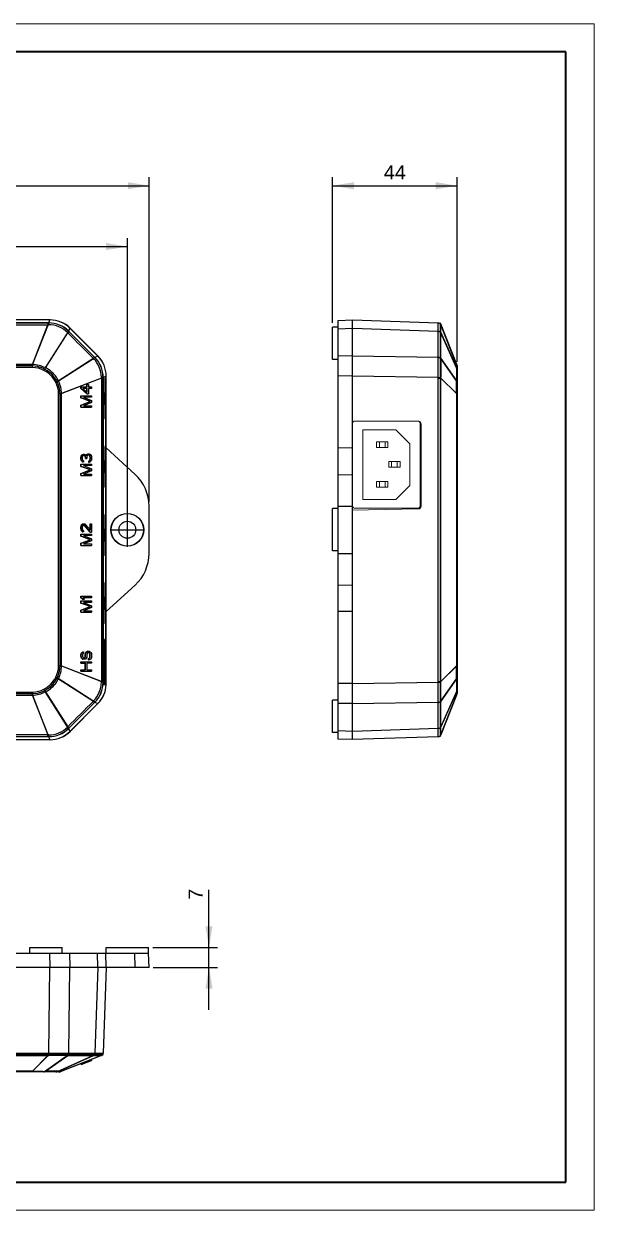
# Model space of a CAD drawing. Header units: millimetres. Extents: x -297 to 297, y -210 to 210.
# Drawn here: x 95.1 to 297, y -210 to 210 of the extents above; entities that cross this region are included whole.
import ezdxf

# ---------------------------------------------------------------- set-up
doc = ezdxf.new("R2010")
doc.units = ezdxf.units.MM
doc.layers.get('0').update_dxf_attribs({"lineweight": 20})
doc.layers.add('粗实线层', color=7, linetype='Continuous', lineweight=35)
doc.layers.add('细实线层', color=7, linetype='Continuous', lineweight=18)
doc.styles.add('标准', font='')
doc.styles.get('标准').set_extended_font_data('arial')
doc.dimstyles.new('标准', dxfattribs={"dimscale": 1.5, "dimtxt": 3.333333, "dimasz": 5, "dimexe": 2, "dimexo": 1, "dimgap": 1.5, "dimtad": 1, "dimdec": 1, "dimdsep": 46, "dimtxsty": '标准', "dimcen": 2.5, "dimdle": 10, "dimclrd": 256, "dimclre": 256, "dimclrt": 7, "dimadec": 0, "dimazin": 0, "dimtfac": 0.714286, "dimtdec": 1, "dimtmove": 0, "dimatfit": 3, "dimfxl": 0, "dimtolj": 1, "dimarcsym": 0})

# ---------------------------------------------------------------- blocks, each defined once
blk = doc.blocks.new('*X4')
at = {"lineweight": 25}
for points in [[(-135.78, 131.13), (-128.28, 132.38), (-128.28, 129.88)], [(131.8, 131.13), (124.3, 132.38), (124.3, 129.88)]]:
    blk.add_hatch(color=256, dxfattribs=at).paths.add_polyline_path(points, flags=0)
at = {"linetype": 'Continuous', "lineweight": 25}
for p, q in [((-135.78, 32.37), (-135.78, 134.13)), ((131.8, 32.37), (131.8, 134.13))]:
    blk.add_line(p, q, dxfattribs=at)
at = {"lineweight": 25}
blk.add_line((-135.78, 131.13), (131.8, 131.13), dxfattribs=at)
at = {"color": 7, "lineweight": 25, "insert": (-1.99, 135.93), "char_height": 5, "width": 33.9863, "attachment_point": 5, "style": '标准'}
blk.add_mtext('267.5', dxfattribs=at)
blk = doc.blocks.new('*X5')
at = {"lineweight": 25}
for points in [[(-143.45, 152.66), (-135.95, 153.91), (-135.95, 151.41)], [(139.48, 152.66), (131.98, 153.91), (131.98, 151.41)]]:
    blk.add_hatch(color=256, dxfattribs=at).paths.add_polyline_path(points, flags=0)
at = {"linetype": 'Continuous', "lineweight": 25}
for p, q in [((-143.45, 40.77), (-143.45, 155.66)), ((139.48, 40.77), (139.48, 155.66))]:
    blk.add_line(p, q, dxfattribs=at)
at = {"lineweight": 25}
blk.add_line((-143.45, 152.66), (139.48, 152.66), dxfattribs=at)
at = {"color": 7, "lineweight": 25, "insert": (-1.99, 157.46), "char_height": 5, "width": 22.2637, "attachment_point": 5, "style": '标准'}
blk.add_mtext('283', dxfattribs=at)
blk = doc.blocks.new('*X7')
at = {"lineweight": 25}
for points in [[(160.68, -117.02), (159.43, -109.52), (161.93, -109.52)], [(160.68, -124.02), (159.43, -131.52), (161.93, -131.52)]]:
    blk.add_hatch(color=256, dxfattribs=at).paths.add_polyline_path(points, flags=0)
blk.add_line((160.68, -139.02), (160.68, -96.53), dxfattribs=at)
at = {"linetype": 'Continuous', "lineweight": 25}
for p, q in [((140.8, -117.02), (163.68, -117.02)), ((140.98, -124.02), (163.68, -124.02))]:
    blk.add_line(p, q, dxfattribs=at)
at = {"color": 7, "lineweight": 25, "insert": (155.97, -98.15), "char_height": 5, "width": 10, "attachment_point": 5, "rotation": 90, "style": '标准'}
blk.add_mtext('7', dxfattribs=at)
blk = doc.blocks.new('*X9')
at = {"lineweight": 25}
for points in [[(204.44, 152.66), (211.94, 153.91), (211.94, 151.41)], [(248.44, 152.66), (240.94, 153.91), (240.94, 151.41)]]:
    blk.add_hatch(color=256, dxfattribs=at).paths.add_polyline_path(points, flags=0)
at = {"linetype": 'Continuous', "lineweight": 25}
for p, q in [((204.44, 104.12), (204.44, 155.66)), ((248.44, 90.37), (248.44, 155.66))]:
    blk.add_line(p, q, dxfattribs=at)
at = {"lineweight": 25}
blk.add_line((204.44, 152.66), (248.44, 152.66), dxfattribs=at)
at = {"color": 7, "lineweight": 25, "insert": (226.44, 157.41), "char_height": 5, "width": 14.6799, "attachment_point": 5, "style": '标准'}
blk.add_mtext('44', dxfattribs=at)
blk = doc.blocks.new('$CAXA_FRAME_13B17AC1$')
at = {"layer": '粗实线层'}
for p, q in [((287, 200), (-287, 200)), ((287, -200), (287, 200)), ((-287, -200), (287, -200))]:
    blk.add_line(p, q, dxfattribs=at)
at = {"layer": '细实线层'}
for p, q in [((297, 210), (-297, 210)), ((297, -210), (297, 210)), ((-297, -210), (297, -210))]:
    blk.add_line(p, q, dxfattribs=at)

msp = doc.modelspace()

# ---------------------------------------------------------------- linework, layer by layer
at = {"color": 7, "lineweight": 25}
for p, q in [((104.46, 105.16), (-108.44, 105.16)), ((103.97, 104.1), (104.41, 105.16)), ((206.44, 104.99), (211.44, 105.16)), ((211.44, -43.42), (211.44, 105.16)), ((211.44, 105.16), (241.78, 104.1)), ((103.96, 104.08), (-107.93, 104.08)), ((103.96, 104.08), (-107.93, 104.08)), ((-107.7, 104.1), (103.72, 104.1)), ((-107.7, 103.47), (103.72, 103.47)), ((103.96, 104.08), (98.01, 88.87)), ((98.22, 89.4), (103.72, 103.47)), ((111.03, 101.15), (102.52, 87.8)), ((103.72, 104.1), (103.72, 103.47)), ((103.72, 104.1), (103.97, 104.1)), ((103.72, 103.47), (103.98, 103.47)), ((111.14, 101.07), (110.69, 100.62)), ((120.29, 91.89), (111.03, 101.15)), ((120.29, 91.89), (111.03, 101.15)), ((111.04, 101.18), (111.47, 102.24)), ((111.04, 101.18), (111.14, 101.07)), ((111.14, 101.07), (120.22, 92)), ((111.47, 102.24), (121.38, 92.33)), ((121.38, 92.39), (111.53, 102.24)), ((204.44, 91.12), (204.44, 102.62)), ((206.44, 102.62), (204.44, 102.62)), ((206.44, 39.27), (206.44, 104.99)), ((206.44, 102.06), (211.44, 102.24)), ((211.44, 102.24), (241.78, 101.18)), ((242.44, 104.08), (242.44, -42.34)), ((242.44, 104.08), (242.44, -42.34)), ((242.44, 104.08), (248.44, 88.87)), ((242.44, 101.15), (248.44, 87.8)), ((248.23, 89.4), (242.68, 103.47)), ((102.8, 88.23), (110.69, 100.62)), ((110.58, 100.73), (110.69, 100.62)), ((242.68, 100.62), (242.68, 100.73)), ((248.24, 88.23), (242.68, 100.62)), ((98.22, 89.4), (-102.2, 89.4)), ((98.22, 88.3), (-102.2, 88.3)), ((98.01, 88.87), (-101.99, 88.87)), ((98.01, 88.87), (-101.99, 88.87)), ((98.22, 88.3), (98.22, 89.4)), ((102.3, 87.29), (102.8, 88.23)), ((120.29, 91.89), (106.98, 83.3)), ((107.41, 83.58), (119.77, 91.54)), ((120.22, 92), (119.77, 91.54)), ((119.77, 91.54), (119.87, 91.44)), ((120.22, 92), (120.32, 91.89)), ((121.38, 92.33), (120.32, 91.89)), ((206.44, 91.12), (204.44, 91.12)), ((211.44, 92.39), (206.44, 92.32)), ((241.78, 91.89), (211.44, 92.33)), ((242.44, 91.89), (248.44, 83.3)), ((242.68, 91.44), (242.68, 91.54)), ((248.24, 83.58), (242.68, 91.54)), ((248.24, 88.31), (248.24, 88.23)), ((248.44, 88.87), (248.44, -27.13)), ((248.44, 88.87), (248.44, -27.12)), ((248.44, 88.3), (248.44, -26.56)), ((123.22, 84.82), (108.01, 78.87)), ((122.61, 84.58), (108.54, 79.08)), ((122.61, 84.84), (122.61, 84.58)), ((123.24, 84.58), (122.61, 84.58)), ((122.61, 84.58), (122.61, -22.84)), ((123.22, -23.08), (123.22, 84.82)), ((123.22, -23.08), (123.22, 84.82)), ((124.3, 85.27), (123.24, 84.83)), ((123.24, 84.83), (123.24, 84.58)), ((123.24, 84.58), (123.24, -22.84)), ((124.3, 84.57), (123.85, 84.57)), ((123.85, 84.57), (123.85, 79.37)), ((124.3, 84.47), (123.85, 84.47)), ((124.2, 84.37), (123.85, 84.37)), ((124.3, 84.47), (124.2, 84.37)), ((124.2, -23.58), (124.2, 84.37)), ((124.3, -23.58), (124.3, 85.32)), ((211.44, 85.32), (206.44, 85.25)), ((241.78, 84.83), (211.44, 85.27)), ((241.78, 84.83), (242.68, 84.84)), ((241.78, -22.84), (241.78, 84.58)), ((241.78, 84.58), (242.68, 84.58)), ((242.44, 84.82), (248.44, 78.87)), ((242.68, -23.09), (242.68, 84.84)), ((248.23, 79.08), (242.68, 84.58)), ((106.47, 83.09), (107.41, 83.58)), ((115.33, 81.44), (117.58, 81.44)), ((115.33, 80.94), (115.33, 81.44)), ((115.33, 80.94), (115.33, 81.44)), ((115.33, 80.94), (115.44, 80.94)), ((117.47, 78.94), (115.33, 80.94)), ((117.47, 78.94), (115.33, 80.94)), ((115.44, 80.94), (115.44, 81.44)), ((117.58, 78.94), (115.44, 80.94)), ((117.58, 80.94), (116.08, 80.94)), ((116.08, 80.94), (117.58, 79.52)), ((117.47, 82.27), (118.06, 82.27)), ((117.47, 81.44), (117.47, 82.27)), ((117.47, 81.44), (117.47, 82.27)), ((117.47, 80.94), (117.47, 79.63)), ((117.47, 79.63), (117.47, 80.94)), ((117.58, 81.44), (117.58, 82.27)), ((117.58, 79.52), (117.58, 80.94)), ((118.06, 82.27), (118.06, 81.44)), ((118.06, 81.44), (119.16, 81.44)), ((119.16, 80.94), (118.06, 80.94)), ((118.06, 80.94), (118.06, 78.94)), ((119.16, 81.44), (119.16, 80.94)), ((107.44, 79.08), (108.54, 79.08)), ((107.44, -17.34), (107.44, 79.08)), ((108.01, -17.13), (108.01, 78.87)), ((108.01, -17.13), (108.01, 78.87)), ((108.54, -17.34), (108.54, 79.08)), ((115.33, 78.27), (119.16, 78.27)), ((115.33, 77.52), (115.33, 78.27)), ((115.33, 77.52), (115.33, 78.27)), ((115.33, 77.52), (115.44, 77.52)), ((118.66, 76.27), (115.33, 77.52)), ((118.66, 76.27), (115.33, 77.52)), ((115.33, 75.02), (118.66, 76.27)), ((115.33, 75.02), (118.66, 76.27)), ((115.44, 77.52), (115.44, 78.27)), ((118.77, 76.27), (115.44, 77.52)), ((115.44, 75.02), (118.77, 76.27)), ((119.16, 77.77), (116.24, 77.77)), ((116.24, 77.77), (119.16, 76.6)), ((119.16, 75.94), (116.24, 74.77)), ((117.47, 78.94), (118.06, 78.94)), ((119.16, 78.27), (119.16, 77.77)), ((119.16, 76.6), (119.16, 75.94)), ((123.64, 79.37), (123.85, 79.37)), ((123.64, 79.37), (123.64, 75.37)), ((248.23, 79.08), (248.23, -17.34)), ((248.44, 79.08), (248.23, 79.08)), ((115.33, 75.02), (115.44, 75.02)), ((115.33, 74.27), (115.33, 75.02)), ((115.33, 74.27), (115.33, 75.02)), ((115.33, 74.27), (119.16, 74.27)), ((115.44, 74.27), (115.44, 75.02)), ((116.24, 74.77), (119.16, 74.77)), ((119.16, 74.77), (119.16, 74.27)), ((123.64, 75.37), (123.85, 75.37)), ((123.85, 75.37), (123.85, 70.17)), ((124.2, 70.17), (123.85, 70.17)), ((124.2, 60.37), (123.85, 60.37)), ((123.85, 60.37), (123.85, 55.17)), ((134.56, 50.46), (124.3, 59.85)), ((211.44, 59.85), (206.44, 59.78)), ((115.33, 56.32), (115.41, 56.9)), ((115.33, 56.32), (115.41, 56.9)), ((115.33, 56.32), (115.44, 56.32)), ((115.33, 56.15), (115.33, 56.32)), ((115.33, 56.15), (115.33, 56.32)), ((115.33, 56.15), (115.44, 56.15)), ((115.41, 55.57), (115.33, 56.15)), ((115.41, 55.57), (115.33, 56.15)), ((115.41, 56.9), (115.57, 57.24)), ((115.41, 56.9), (115.57, 57.24)), ((115.41, 56.9), (115.52, 56.9)), ((115.41, 55.57), (115.52, 55.57)), ((115.57, 55.24), (115.41, 55.57)), ((115.57, 55.24), (115.41, 55.57)), ((115.44, 56.32), (115.52, 56.9)), ((115.44, 56.15), (115.44, 56.32)), ((115.52, 55.57), (115.44, 56.15)), ((115.52, 56.9), (115.68, 57.24)), ((115.68, 55.24), (115.52, 55.57)), ((115.57, 57.24), (115.89, 57.57)), ((115.57, 57.24), (115.89, 57.57)), ((115.57, 57.24), (115.68, 57.24)), ((115.57, 55.24), (115.68, 55.24)), ((115.89, 54.9), (115.57, 55.24)), ((115.89, 54.9), (115.57, 55.24)), ((115.68, 57.24), (116, 57.57)), ((116, 54.9), (115.68, 55.24)), ((115.92, 56.82), (115.84, 56.4)), ((115.84, 56.4), (115.84, 56.07)), ((115.84, 56.07), (115.92, 55.65)), ((115.89, 57.57), (116, 57.57)), ((115.89, 54.9), (116, 54.9)), ((116.08, 57.07), (115.92, 56.82)), ((115.92, 55.65), (116.08, 55.4)), ((116, 57.57), (116.31, 57.65)), ((116.31, 54.82), (116, 54.9)), ((116.31, 57.24), (116.08, 57.07)), ((116.08, 55.4), (116.31, 55.24)), ((116.31, 57.65), (116.47, 57.65)), ((116.47, 57.24), (116.31, 57.24)), ((116.31, 55.24), (116.31, 54.82)), ((116.68, 57.07), (116.45, 57.19)), ((116.68, 57.07), (116.45, 57.19)), ((116.47, 57.65), (116.79, 57.57)), ((116.79, 57.07), (116.47, 57.24)), ((116.84, 56.9), (116.68, 57.07)), ((116.84, 56.9), (116.68, 57.07)), ((116.79, 57.57), (117.03, 57.4)), ((116.95, 56.9), (116.79, 57.07)), ((116.84, 56.9), (116.95, 56.9)), ((117, 56.4), (116.84, 56.9)), ((117, 56.4), (116.84, 56.9)), ((117.11, 56.4), (116.95, 56.9)), ((117, 56.4), (117.11, 56.4)), ((117, 56.07), (117, 56.4)), ((117, 56.07), (117, 56.4)), ((117, 56.07), (117.42, 56.07)), ((117.03, 57.4), (117.26, 57.07)), ((117.11, 56.07), (117.11, 56.4)), ((117.19, 57.17), (117.31, 57.49)), ((117.19, 57.17), (117.31, 57.49)), ((117.26, 57.07), (117.42, 57.49)), ((117.31, 57.49), (117.55, 57.65)), ((117.31, 57.49), (117.55, 57.65)), ((117.31, 57.49), (117.42, 57.49)), ((117.42, 57.49), (117.66, 57.65)), ((117.5, 56.9), (117.42, 56.4)), ((117.42, 56.4), (117.42, 56.07)), ((117.66, 57.15), (117.5, 56.9)), ((117.55, 57.65), (117.66, 57.65)), ((117.66, 57.65), (117.98, 57.74)), ((117.98, 57.32), (117.66, 57.15)), ((117.98, 57.74), (118.29, 57.74)), ((118.29, 57.32), (117.98, 57.32)), ((118.18, 55.15), (118.34, 55.24)), ((118.18, 55.15), (118.29, 55.15)), ((118.18, 54.74), (118.18, 55.15)), ((118.18, 54.74), (118.18, 55.15)), ((118.18, 54.74), (118.29, 54.74)), ((118.34, 57.24), (118.27, 57.28)), ((118.34, 57.24), (118.27, 57.28)), ((118.29, 57.74), (118.53, 57.65)), ((118.45, 57.24), (118.29, 57.32)), ((118.29, 55.15), (118.45, 55.24)), ((118.29, 54.74), (118.29, 55.15)), ((118.53, 54.82), (118.29, 54.74)), ((118.5, 57.07), (118.34, 57.24)), ((118.5, 57.07), (118.34, 57.24)), ((118.34, 55.24), (118.5, 55.4)), ((118.34, 55.24), (118.5, 55.4)), ((118.61, 57.07), (118.45, 57.24)), ((118.45, 55.24), (118.61, 55.4)), ((118.5, 57.07), (118.61, 57.07)), ((118.58, 56.9), (118.5, 57.07)), ((118.58, 56.9), (118.5, 57.07)), ((118.5, 55.4), (118.58, 55.57)), ((118.5, 55.4), (118.58, 55.57)), ((118.5, 55.4), (118.61, 55.4)), ((118.53, 57.65), (118.77, 57.49)), ((118.77, 54.99), (118.53, 54.82)), ((118.58, 56.9), (118.69, 56.9)), ((118.66, 56.49), (118.58, 56.9)), ((118.66, 56.49), (118.58, 56.9)), ((118.58, 55.57), (118.66, 55.99)), ((118.58, 55.57), (118.66, 55.99)), ((118.58, 55.57), (118.69, 55.57)), ((118.69, 56.9), (118.61, 57.07)), ((118.61, 55.4), (118.69, 55.57)), ((118.66, 56.49), (118.77, 56.49)), ((118.66, 55.99), (118.66, 56.49)), ((118.66, 55.99), (118.66, 56.49)), ((118.66, 55.99), (118.77, 55.99)), ((118.77, 56.49), (118.69, 56.9)), ((118.69, 55.57), (118.77, 55.99)), ((118.77, 57.49), (118.93, 57.24)), ((118.77, 55.99), (118.77, 56.49)), ((118.93, 55.24), (118.77, 54.99)), ((118.93, 57.24), (119.09, 56.9)), ((119.09, 55.57), (118.93, 55.24)), ((119.09, 56.9), (119.16, 56.57)), ((119.16, 55.9), (119.09, 55.57)), ((119.16, 56.57), (119.16, 55.9)), ((123.85, 55.17), (123.64, 55.17)), ((123.64, 55.17), (123.64, 51.17)), ((123.8, 55.17), (123.8, 51.17)), ((115.33, 54.07), (119.16, 54.07)), ((115.33, 53.32), (115.33, 54.07)), ((115.33, 53.32), (115.33, 54.07)), ((115.33, 53.32), (115.44, 53.32)), ((118.66, 52.07), (115.33, 53.32)), ((118.66, 52.07), (115.33, 53.32)), ((115.33, 50.82), (118.66, 52.07)), ((115.33, 50.82), (118.66, 52.07)), ((115.33, 50.82), (115.44, 50.82)), ((115.33, 50.07), (115.33, 50.82)), ((115.33, 50.07), (115.33, 50.82)), ((115.44, 53.32), (115.44, 54.07)), ((118.77, 52.07), (115.44, 53.32)), ((115.44, 50.82), (118.77, 52.07)), ((115.44, 50.07), (115.44, 50.82)), ((119.16, 53.57), (116.24, 53.57)), ((116.24, 53.57), (119.16, 52.4)), ((119.16, 51.74), (116.24, 50.57)), ((116.24, 50.57), (119.16, 50.57)), ((119.16, 54.07), (119.16, 53.57)), ((119.16, 52.4), (119.16, 51.74)), ((119.16, 50.57), (119.16, 50.07)), ((123.64, 51.17), (123.85, 51.17)), ((123.85, 51.17), (123.85, 45.97)), ((206.44, 50.33), (211.44, 50.46)), ((115.33, 50.07), (119.16, 50.07)), ((124.2, 45.97), (123.85, 45.97)), ((139.48, 22.47), (139.48, 39.27)), ((204.44, 23.37), (204.44, 38.37)), ((206.44, 38.37), (204.44, 38.37)), ((206.44, 22.47), (206.44, 39.27)), ((206.44, 39.27), (211.44, 39.27)), ((124.2, 36.17), (123.85, 36.17)), ((123.85, 36.17), (123.85, 30.97)), ((131.8, 24.87), (131.8, 36.87)), ((115.33, 31.76), (115.41, 32.26)), ((115.33, 31.76), (115.41, 32.26)), ((115.33, 31.76), (115.44, 31.76)), ((115.33, 31.43), (115.33, 31.76)), ((115.33, 31.43), (115.33, 31.76)), ((115.33, 31.43), (115.44, 31.43)), ((115.41, 30.84), (115.33, 31.43)), ((115.41, 30.84), (115.33, 31.43)), ((115.41, 32.26), (115.57, 32.59)), ((115.41, 32.26), (115.57, 32.59)), ((115.41, 32.26), (115.52, 32.26)), ((115.41, 30.84), (115.52, 30.84)), ((115.57, 30.51), (115.41, 30.84)), ((115.57, 30.51), (115.41, 30.84)), ((115.44, 31.76), (115.52, 32.26)), ((115.44, 31.43), (115.44, 31.76)), ((115.52, 30.84), (115.44, 31.43)), ((115.52, 32.26), (115.68, 32.59)), ((115.68, 30.51), (115.52, 30.84)), ((115.57, 32.59), (115.89, 32.93)), ((115.57, 32.59), (115.89, 32.93)), ((115.57, 32.59), (115.68, 32.59)), ((115.57, 30.51), (115.68, 30.51)), ((115.89, 30.18), (115.57, 30.51)), ((115.89, 30.18), (115.57, 30.51)), ((115.68, 32.59), (116, 32.93)), ((116, 30.18), (115.68, 30.51)), ((115.92, 32.09), (115.84, 31.68)), ((115.84, 31.68), (115.84, 31.34)), ((115.84, 31.34), (115.92, 30.93)), ((115.89, 32.93), (116, 32.93)), ((115.89, 30.18), (116, 30.18)), ((116.08, 32.34), (115.92, 32.09)), ((115.92, 30.93), (116.08, 30.68)), ((116, 32.93), (116.31, 33.01)), ((116.31, 30.09), (116, 30.18)), ((116.31, 32.51), (116.08, 32.34)), ((116.08, 30.68), (116.31, 30.51)), ((116.31, 33.01), (116.47, 33.01)), ((116.47, 32.51), (116.31, 32.51)), ((116.31, 30.51), (116.31, 30.09)), ((116.68, 32.34), (116.45, 32.46)), ((116.68, 32.34), (116.45, 32.46)), ((116.47, 33.01), (116.79, 32.93)), ((116.79, 32.34), (116.47, 32.51)), ((118.66, 30.01), (116.68, 32.34)), ((118.66, 30.01), (116.68, 32.34)), ((116.79, 32.93), (117.03, 32.76)), ((118.77, 30.01), (116.79, 32.34)), ((117.03, 32.76), (118.77, 30.68)), ((118.66, 33.01), (119.16, 33.01)), ((118.66, 30.81), (118.66, 33.01)), ((118.66, 30.81), (118.66, 33.01)), ((118.66, 30.01), (119.16, 30.01)), ((118.77, 30.68), (118.77, 33.01)), ((119.16, 33.01), (119.16, 30.01)), ((123.85, 30.97), (123.64, 30.97)), ((123.64, 30.97), (123.64, 26.97)), ((123.8, 30.97), (123.8, 26.97)), ((125.8, 30.87), (137.8, 30.87)), ((115.33, 29.34), (119.16, 29.34)), ((115.33, 28.59), (115.33, 29.34)), ((115.33, 28.59), (115.33, 29.34)), ((115.33, 28.59), (115.44, 28.59)), ((118.66, 27.34), (115.33, 28.59)), ((118.66, 27.34), (115.33, 28.59)), ((115.33, 26.09), (118.66, 27.34)), ((115.33, 26.09), (118.66, 27.34)), ((115.33, 26.09), (115.44, 26.09)), ((115.33, 25.34), (115.33, 26.09)), ((115.33, 25.34), (115.33, 26.09)), ((115.33, 25.34), (119.16, 25.34)), ((115.44, 28.59), (115.44, 29.34)), ((118.77, 27.34), (115.44, 28.59)), ((115.44, 26.09), (118.77, 27.34)), ((115.44, 25.34), (115.44, 26.09)), ((119.16, 28.84), (116.24, 28.84)), ((116.24, 28.84), (119.16, 27.68)), ((119.16, 27.01), (116.24, 25.84)), ((116.24, 25.84), (119.16, 25.84)), ((119.16, 29.34), (119.16, 28.84)), ((119.16, 27.68), (119.16, 27.01)), ((119.16, 25.84), (119.16, 25.34)), ((123.64, 26.97), (123.85, 26.97)), ((123.85, 26.97), (123.85, 21.77)), ((124.2, 21.77), (123.85, 21.77)), ((206.44, 23.37), (204.44, 23.37)), ((206.44, -43.25), (206.44, 22.47)), ((206.44, 22.47), (211.44, 22.47)), ((124.2, 12.07), (123.85, 12.07)), ((123.85, 12.07), (123.85, 6.87)), ((124.3, 1.89), (134.56, 11.28)), ((206.44, 11.41), (211.44, 11.28)), ((115.33, 7.34), (119.16, 7.34)), ((115.33, 6.84), (115.33, 7.34)), ((115.33, 6.84), (115.33, 7.34)), ((115.33, 6.84), (115.44, 6.84)), ((115.89, 6.34), (115.33, 6.84)), ((115.89, 6.34), (115.33, 6.84)), ((115.33, 5.67), (119.16, 5.67)), ((115.33, 4.92), (115.33, 5.67)), ((115.33, 4.92), (115.33, 5.67)), ((115.33, 4.92), (115.44, 4.92)), ((118.66, 3.67), (115.33, 4.92)), ((118.66, 3.67), (115.33, 4.92)), ((115.44, 6.84), (115.44, 7.34)), ((116, 6.34), (115.44, 6.84)), ((115.44, 4.92), (115.44, 5.67)), ((118.77, 3.67), (115.44, 4.92)), ((115.89, 6.34), (116.63, 6.34)), ((119.16, 6.84), (116.08, 6.84)), ((116.08, 6.84), (116.63, 6.34)), ((119.16, 5.17), (116.24, 5.17)), ((116.24, 5.17), (119.16, 4)), ((119.16, 7.34), (119.16, 6.84)), ((119.16, 5.67), (119.16, 5.17)), ((123.85, 6.87), (123.64, 6.87)), ((123.64, 6.87), (123.64, 2.87)), ((123.8, 6.87), (123.8, 2.87)), ((115.33, 2.42), (118.66, 3.67)), ((115.33, 2.42), (118.66, 3.67)), ((115.33, 2.42), (115.44, 2.42)), ((115.33, 1.67), (115.33, 2.42)), ((115.33, 1.67), (115.33, 2.42)), ((115.33, 1.67), (119.16, 1.67)), ((115.44, 2.42), (118.77, 3.67)), ((115.44, 1.67), (115.44, 2.42)), ((119.16, 3.34), (116.24, 2.17)), ((116.24, 2.17), (119.16, 2.17)), ((119.16, 4), (119.16, 3.34)), ((119.16, 2.17), (119.16, 1.67)), ((123.64, 2.87), (123.85, 2.87)), ((123.85, 2.87), (123.85, -2.33)), ((211.44, 1.89), (206.44, 1.97)), ((124.2, -2.33), (123.85, -2.33)), ((124.2, -7.93), (123.72, -7.93)), ((123.72, -23.28), (123.72, -7.93)), ((123.72, -8.33), (123.8, -8.33)), ((123.8, -7.93), (123.8, -8.33)), ((115.97, -12.45), (115.65, -12.7)), ((115.65, -12.7), (115.97, -12.45)), ((115.76, -12.7), (116.08, -12.45)), ((116.2, -12.37), (115.97, -12.45)), ((115.97, -12.45), (116.2, -12.37)), ((115.97, -12.45), (116.08, -12.45)), ((116.08, -12.45), (116.31, -12.37)), ((116.31, -12.37), (116.31, -12.87)), ((117.47, -12.28), (117.15, -12.62)), ((117.15, -12.62), (117.47, -12.28)), ((117.26, -12.62), (117.58, -12.28)), ((117.79, -12.12), (117.47, -12.28)), ((117.47, -12.28), (117.79, -12.12)), ((117.47, -12.28), (117.58, -12.28)), ((117.58, -12.28), (117.9, -12.12)), ((117.9, -12.12), (118.29, -12.12)), ((118.29, -12.12), (118.61, -12.28)), ((118.61, -12.28), (118.93, -12.62)), ((115.41, -13.03), (115.33, -13.45)), ((115.33, -13.45), (115.41, -13.03)), ((115.33, -13.45), (115.44, -13.45)), ((115.33, -13.45), (115.33, -13.87)), ((115.33, -13.87), (115.33, -13.45)), ((115.33, -13.87), (115.44, -13.87)), ((115.33, -13.87), (115.41, -14.2)), ((115.41, -14.2), (115.33, -13.87)), ((115.33, -15.87), (119.16, -15.87)), ((115.33, -16.37), (115.33, -15.87)), ((115.33, -16.37), (115.33, -15.87)), ((115.33, -16.37), (116.95, -16.37)), ((115.65, -12.7), (115.41, -13.03)), ((115.41, -13.03), (115.65, -12.7)), ((115.41, -13.03), (115.52, -13.03)), ((115.41, -14.2), (115.52, -14.2)), ((115.41, -14.2), (115.57, -14.53)), ((115.57, -14.53), (115.41, -14.2)), ((115.44, -13.45), (115.52, -13.03)), ((115.44, -13.87), (115.44, -13.45)), ((115.52, -14.2), (115.44, -13.87)), ((115.44, -16.37), (115.44, -15.87)), ((115.52, -13.03), (115.76, -12.7)), ((115.68, -14.53), (115.52, -14.2)), ((115.57, -14.53), (115.68, -14.53)), ((115.89, -14.87), (115.57, -14.53)), ((115.57, -14.53), (115.89, -14.87)), ((115.65, -12.7), (115.76, -12.7)), ((116, -14.87), (115.68, -14.53)), ((115.89, -14.87), (116, -14.87)), ((116, -13.12), (115.92, -13.37)), ((115.92, -13.37), (115.92, -13.87)), ((115.92, -13.87), (116, -14.12)), ((116.16, -12.95), (116, -13.12)), ((116, -14.12), (116.16, -14.37)), ((116.31, -14.95), (116, -14.87)), ((116.31, -12.87), (116.16, -12.95)), ((116.16, -14.37), (116.39, -14.45)), ((116.63, -14.95), (116.31, -14.95)), ((116.39, -14.45), (116.55, -14.45)), ((116.55, -14.45), (116.79, -14.37)), ((116.95, -14.87), (116.63, -14.95)), ((116.84, -14.12), (116.68, -14.37)), ((116.68, -14.37), (116.84, -14.12)), ((116.79, -14.37), (116.95, -14.12)), ((116.92, -13.87), (116.84, -14.12)), ((116.84, -14.12), (116.92, -13.87)), ((116.84, -14.12), (116.95, -14.12)), ((116.84, -18.7), (116.84, -16.37)), ((116.84, -18.7), (116.84, -16.37)), ((117, -12.95), (116.92, -13.37)), ((116.92, -13.37), (117, -12.95)), ((116.92, -13.37), (117.03, -13.37)), ((116.92, -13.37), (116.92, -13.87)), ((116.92, -13.87), (116.92, -13.37)), ((116.92, -13.87), (117.03, -13.87)), ((116.95, -14.12), (117.03, -13.87)), ((117.26, -14.53), (116.95, -14.87)), ((116.95, -18.7), (116.95, -16.37)), ((117.15, -12.62), (117, -12.95)), ((117, -12.95), (117.15, -12.62)), ((117, -12.95), (117.11, -12.95)), ((117.03, -13.37), (117.11, -12.95)), ((117.03, -13.87), (117.03, -13.37)), ((117.11, -12.95), (117.26, -12.62)), ((117.15, -12.62), (117.26, -12.62)), ((117.42, -14.2), (117.26, -14.53)), ((117.5, -13.87), (117.42, -14.2)), ((119.16, -16.37), (117.42, -16.37)), ((117.42, -16.37), (117.42, -18.7)), ((117.58, -13.03), (117.5, -13.37)), ((117.5, -13.37), (117.5, -13.87)), ((117.74, -12.78), (117.58, -13.03)), ((117.98, -12.62), (117.74, -12.78)), ((118.21, -12.62), (117.98, -12.62)), ((118.03, -14.7), (118.26, -14.62)), ((118.03, -14.7), (118.14, -14.7)), ((118.03, -14.7), (118.03, -15.2)), ((118.03, -15.2), (118.03, -14.7)), ((118.03, -15.2), (118.14, -15.2)), ((118.14, -14.7), (118.37, -14.62)), ((118.14, -15.2), (118.14, -14.7)), ((118.45, -15.12), (118.14, -15.2)), ((118.34, -12.78), (118.18, -12.67)), ((118.18, -12.67), (118.34, -12.78)), ((118.45, -12.78), (118.21, -12.62)), ((118.5, -14.37), (118.26, -14.62)), ((118.26, -14.62), (118.5, -14.37)), ((118.34, -12.78), (118.45, -12.78)), ((118.34, -12.78), (118.5, -13.03)), ((118.5, -13.03), (118.34, -12.78)), ((118.37, -14.62), (118.61, -14.37)), ((118.61, -13.03), (118.45, -12.78)), ((118.85, -14.87), (118.45, -15.12)), ((118.5, -13.03), (118.61, -13.03)), ((118.5, -13.03), (118.58, -13.37)), ((118.58, -13.37), (118.5, -13.03)), ((118.58, -14.03), (118.5, -14.37)), ((118.5, -14.37), (118.58, -14.03)), ((118.5, -14.37), (118.61, -14.37)), ((118.58, -13.37), (118.69, -13.37)), ((118.58, -13.37), (118.58, -14.03)), ((118.58, -14.03), (118.58, -13.37)), ((118.58, -14.03), (118.69, -14.03)), ((118.69, -13.37), (118.61, -13.03)), ((118.61, -14.37), (118.69, -14.03)), ((118.69, -14.03), (118.69, -13.37)), ((119.09, -14.45), (118.85, -14.87)), ((118.93, -12.62), (119.09, -12.95)), ((119.09, -12.95), (119.16, -13.37)), ((119.16, -14.03), (119.09, -14.45)), ((119.16, -13.37), (119.16, -14.03)), ((119.16, -15.87), (119.16, -16.37)), ((107.44, -17.34), (108.54, -17.34)), ((123.22, -23.08), (108.01, -17.13)), ((108.54, -17.34), (122.61, -22.84)), ((115.33, -18.7), (116.95, -18.7)), ((115.33, -19.2), (115.33, -18.7)), ((115.33, -19.2), (115.33, -18.7)), ((115.33, -19.2), (119.16, -19.2)), ((115.44, -19.2), (115.44, -18.7)), ((117.42, -18.7), (119.16, -18.7)), ((119.16, -18.7), (119.16, -19.2)), ((242.44, -23.08), (248.44, -17.13)), ((248.23, -17.34), (242.68, -22.84)), ((248.44, -17.34), (248.23, -17.34)), ((106.47, -21.35), (107.41, -21.84)), ((120.29, -30.14), (106.98, -21.56)), ((107.41, -21.84), (119.77, -29.8)), ((123.24, -22.84), (122.61, -22.84)), ((122.61, -22.84), (122.61, -23.09)), ((123.24, -22.84), (123.24, -23.09)), ((123.24, -23.09), (123.72, -23.28)), ((123.69, -23.82), (124.2, -23.82)), ((123.69, -23.93), (124.3, -23.93)), ((124.29, -24.03), (123.69, -24.03)), ((124.3, -23.58), (124.2, -23.58)), ((211.44, -23.58), (206.44, -23.51)), ((211.44, -23.52), (241.78, -23.09)), ((241.78, -22.84), (242.68, -22.84)), ((241.78, -23.09), (242.68, -23.09)), ((242.44, -30.14), (248.44, -21.56)), ((248.24, -21.84), (242.68, -29.8)), ((-102.2, -26.56), (98.22, -26.56)), ((-102.2, -27.66), (98.22, -27.66)), ((-101.99, -27.13), (98.01, -27.13)), ((-101.99, -27.13), (98.01, -27.13)), ((103.96, -42.34), (98.01, -27.13)), ((98.22, -26.56), (98.22, -27.66)), ((98.22, -27.66), (103.72, -41.73)), ((102.3, -25.55), (102.8, -26.49)), ((111.03, -39.41), (102.52, -26.06)), ((102.8, -26.49), (110.69, -38.88)), ((206.44, -29.38), (204.44, -29.38)), ((204.44, -40.88), (204.44, -29.38)), ((242.44, -39.41), (248.44, -26.06)), ((242.44, -42.34), (248.44, -27.13)), ((248.24, -26.49), (242.68, -38.88)), ((248.23, -27.66), (242.68, -41.73)), ((111.03, -39.41), (120.29, -30.14)), ((111.03, -39.41), (120.29, -30.14)), ((120.22, -30.25), (111.14, -39.33)), ((121.38, -30.59), (111.47, -40.49)), ((111.53, -40.49), (121.38, -30.65)), ((119.87, -29.69), (119.77, -29.8)), ((120.22, -30.25), (119.77, -29.8)), ((120.32, -30.15), (120.22, -30.25)), ((120.32, -30.15), (121.38, -30.59)), ((211.44, -30.65), (206.44, -30.58)), ((211.44, -30.59), (241.78, -30.15)), ((242.68, -29.8), (242.68, -29.69)), ((103.72, -41.73), (-107.7, -41.73)), ((103.72, -42.36), (103.72, -41.73)), ((103.98, -41.73), (103.72, -41.73)), ((110.69, -38.88), (110.58, -38.99)), ((111.14, -39.33), (110.69, -38.88)), ((111.14, -39.33), (111.04, -39.43)), ((111.47, -40.49), (111.04, -39.43)), ((206.44, -40.88), (204.44, -40.88)), ((211.44, -40.49), (206.44, -40.32)), ((241.78, -39.43), (211.44, -40.49)), ((242.68, -38.99), (242.68, -38.88)), ((-108.44, -43.42), (104.46, -43.42)), ((-107.93, -42.34), (103.96, -42.34)), ((-107.93, -42.34), (103.96, -42.34)), ((103.72, -42.36), (-107.7, -42.36)), ((103.97, -42.36), (103.72, -42.36)), ((104.41, -43.42), (103.97, -42.36)), ((211.44, -43.42), (206.44, -43.25)), ((241.78, -42.36), (211.44, -43.42)), ((97.26, -117.02), (108.76, -117.02)), ((97.26, -119.02), (97.26, -117.02)), ((108.76, -119.02), (108.76, -117.02)), ((124.3, -117.02), (139.3, -117.02)), ((124.3, -119.02), (124.3, -117.02)), ((139.3, -119.02), (139.3, -117.02)), ((-143.28, -119.02), (139.3, -119.02)), ((104.46, -124.02), (104.39, -119.02)), ((111.53, -124.02), (111.46, -119.02)), ((121.38, -124.02), (121.2, -119.02)), ((124.3, -124.02), (124.13, -119.02)), ((134.56, -124.02), (134.44, -119.02)), ((139.48, -124.02), (139.3, -119.02)), ((139.48, -124.02), (-143.45, -124.02)), ((103.97, -154.36), (104.41, -124.02)), ((111.04, -154.36), (111.47, -124.02)), ((121.38, -124.02), (120.32, -154.36)), ((124.3, -124.02), (123.24, -154.36)), ((123.22, -155.02), (-127.2, -155.02)), ((123.22, -155.02), (-127.19, -155.02)), ((-107.95, -155.26), (103.98, -155.26)), ((-107.7, -154.36), (103.72, -154.36)), ((103.96, -155.02), (98.01, -161.02)), ((98.22, -160.81), (103.72, -155.26)), ((111.03, -155.02), (102.52, -161.02)), ((102.8, -160.82), (110.69, -155.25)), ((103.72, -154.36), (103.72, -155.26)), ((103.97, -154.36), (103.98, -155.26)), ((120.29, -155.02), (106.98, -161.02)), ((107.41, -160.82), (119.77, -155.25)), ((123.22, -155.02), (108.01, -161.02)), ((122.61, -155.26), (108.54, -160.81)), ((110.58, -155.25), (110.69, -155.25)), ((119.77, -155.25), (119.87, -155.25)), ((115.33, -158.13), (119.05, -156.66)), ((115.33, -158.13), (115.44, -158.41)), ((115.44, -158.41), (119.16, -156.94)), ((117.47, -157.28), (117.58, -157.56)), ((117.95, -157.1), (118.06, -157.38)), ((119.05, -156.66), (119.16, -156.94)), ((108.01, -161.02), (-111.99, -161.02)), ((108.01, -161.02), (-111.98, -161.02)), ((107.44, -161.02), (-111.42, -161.02)), ((98.22, -160.81), (-102.2, -160.81)), ((98.22, -161.02), (98.22, -160.81)), ((106.56, -160.81), (106.48, -160.8))]:
    msp.add_line(p, q, dxfattribs=at)
at = {"color": 7, "linetype": 'Continuous', "lineweight": 15}
for p, q in [((211.44, 39.47), (211.44, 68.37)), ((212.44, 69.37), (234.44, 69.37)), ((235.44, 68.37), (235.44, 39.47)), ((235.74, 39.25), (235.74, 68.29)), ((211.22, 66.97), (211.44, 66.97)), ((211.24, 67.02), (211.44, 67.02)), ((215.14, 66.27), (215.14, 41.57)), ((226.74, 66.27), (215.14, 66.27)), ((231.74, 61.27), (226.74, 66.27)), ((219.99, 59.99), (219.99, 61.99)), ((219.99, 61.99), (220.99, 61.99)), ((220.99, 59.99), (219.99, 59.99)), ((220.99, 61.99), (220.99, 59.99)), ((222.99, 61.99), (220.99, 61.99)), ((220.99, 59.99), (222.99, 59.99)), ((222.99, 59.99), (222.99, 61.99)), ((222.99, 61.99), (223.99, 61.99)), ((223.99, 59.99), (222.99, 59.99)), ((223.99, 61.99), (223.99, 59.99)), ((231.74, 46.57), (231.74, 61.27)), ((224.29, 52.99), (224.29, 54.99)), ((224.29, 54.99), (225.29, 54.99)), ((225.29, 54.99), (225.29, 52.99)), ((227.29, 54.99), (225.29, 54.99)), ((227.29, 52.99), (227.29, 54.99)), ((227.29, 54.99), (228.29, 54.99)), ((228.29, 54.99), (228.29, 52.99)), ((225.29, 52.99), (224.29, 52.99)), ((225.29, 52.99), (227.29, 52.99)), ((228.29, 52.99), (227.29, 52.99)), ((219.99, 45.99), (219.99, 47.99)), ((219.99, 47.99), (220.99, 47.99)), ((220.99, 47.99), (220.99, 45.99)), ((222.99, 47.99), (220.99, 47.99)), ((222.99, 45.99), (222.99, 47.99)), ((222.99, 47.99), (223.99, 47.99)), ((223.99, 47.99), (223.99, 45.99)), ((226.74, 41.57), (231.74, 46.57)), ((220.99, 45.99), (219.99, 45.99)), ((220.99, 45.99), (222.99, 45.99)), ((223.99, 45.99), (222.99, 45.99)), ((211.22, 40.67), (211.44, 40.67)), ((211.44, 40.62), (211.24, 40.62)), ((211.24, 37.84), (234.76, 38.25)), ((234.44, 38.47), (212.44, 38.47)), ((215.14, 41.57), (226.74, 41.57))]:
    msp.add_line(p, q, dxfattribs=at)
at = {"color": 7, "lineweight": 25}
for radius in [5.8, 5.75, 3]:
    msp.add_circle((131.8, 30.87), radius, dxfattribs=at)
for centre, radius, start, end in [((103.96, 94.09), 9.99, 44.9988, 90.0012), ((103.97, 94.12), 9.99, 44.9855, 90.0165), ((103.87, 93.89), 9.58, 45.5748, 89.3593), ((241.75, 103.1), 1, 21.5287, 87.9997), ((230.1, 101.03), 11.68, 0.2193, 0.7343), ((-941.76, 96.59), 1183.55, 359.77763, 0.21693), ((-1151.17, -1170.21), 1790.89, 44.79223, 45.20296), ((-2401.8, 96.15), 2644.48, 359.90029, 0.09698), ((98.01, 78.87), 10, 0, 90), ((98.01, 78.87), 10, 0, 90), ((97.79, 78.18), 11.23, 63.5411, 87.8287), ((98.22, 79.56), 8.74, 62.1874, 90.0073), ((113.03, 84.73), 9.58, 0.641, 44.4325), ((113.23, 84.82), 9.99, 0, 45.0024), ((113.26, 84.83), 9.99, 359.9834, 45.0143), ((230.05, 92.04), 11.73, 359.2766, 359.7777), ((829.7, 88.33), 587.04, 179.69662, 180.34065), ((245.44, 88.3), 3, 0, 21.5287), ((326.86, 86.51), 78.64, 178.7441, 179.3809), ((218.45, 84.58), 23.33, 0.0027, 0.6114), ((98.71, 79.08), 8.73, 359.9938, 27.3567), ((97.31, 78.65), 11.24, 2.1719, 26.0046), ((58.64, 81.92), 189.61, 359.1419, 0.2177), ((106.62, 82.12), 141.63, 0.2115, 0.5926), ((124.3, 39.27), 15.17, 0, 47.5), ((124.3, 22.47), 15.17, 312.5, 360), ((98.01, -17.13), 10, 270, 0), ((98.01, -17.13), 10, 270, 0), ((98.71, -17.34), 8.73, 332.6442, 0.0053), ((97.31, -16.91), 11.24, 333.9964, 357.8271), ((53.55, -20.2), 194.7, 359.7964, 0.8441), ((98.52, -20.32), 149.73, 359.4174, 359.7779), ((113.03, -22.99), 9.58, 315.5671, 359.3593), ((113.23, -23.08), 9.99, 314.9988, 0.0012), ((113.26, -23.09), 9.99, 314.9859, 0.0163), ((114.31, -23.58), 9.89, 358.5931, 0), ((103.71, -43.82), 28.63, 44.0034, 44.1982), ((114.31, -23.58), 10, 358.0072, 359.9999), ((218.45, -22.84), 23.33, 359.3886, 359.9973), ((98.22, -17.82), 8.74, 269.9918, 297.8135), ((97.79, -16.44), 11.23, 272.1702, 296.4599), ((327.98, -24.75), 79.76, 180.6045, 181.252), ((245.44, -26.56), 3, 338.4713, 0), ((208.38, -27.34), 39.87, 0.618, 1.2204), ((-1151.17, 1231.95), 1790.89, 314.79704, 315.20777), ((230.05, -30.3), 11.73, 0.2223, 0.7234), ((-941.76, -34.85), 1183.55, 359.78307, 0.22237), ((-2382.38, -34.4), 2625.06, 359.90229, 0.10044), ((103.96, -32.34), 9.99, 269.9988, 315.0012), ((103.97, -32.37), 9.99, 269.9834, 315.0146), ((103.87, -32.15), 9.58, 270.6399, 314.4259), ((230.1, -39.28), 11.68, 359.2657, 359.7807), ((241.75, -41.36), 1, 271.9917, 338.6879), ((103.72, -131.09), 23.27, 270.0029, 270.6132), ((107.45, -736.91), 581.66, 89.69176, 90.34177), ((115.16, 2478.22), 2633.48, 269.90261, 270.10011), ((111.19, -142.69), 11.67, 269.2653, 269.7808), ((115.62, 1029.19), 1183.55, 269.78307, 270.22237), ((120.17, -142.61), 11.74, 270.2223, 270.723), ((122.25, -154.32), 1, 291.5287, 357.9997), ((101.11, 31.95), 192.77, 269.1415, 270.2198), ((101.32, -18.94), 141.89, 270.2142, 270.5976), ((105.75, -235.34), 74.54, 88.723, 89.3801), ((107.44, -158.02), 3, 270, 291.5287)]:
    msp.add_arc(centre, radius, start, end, dxfattribs=at)
at = {"color": 7, "linetype": 'Continuous', "lineweight": 15}
for centre, start, end in [((212.44, 68.37), 90, 180), ((234.44, 68.37), 0, 90), ((234.74, 68.29), 0, 83.4039), ((212.44, 39.47), 180, 270), ((234.44, 39.47), 270, 0), ((234.74, 39.25), 271, 360)]:
    msp.add_arc(centre, 1, start, end, dxfattribs=at)
at = {"color": 7, "lineweight": 25}
for centre, major_axis, start_param, end_param in [((104.4, 95.16), (3.83, 9.25), 5.890739, 6.675632), ((104.46, 95.16), (3.83, 9.25), 5.890739, 6.675632), ((103.95, 94.07), (-3.83, -9.25), 2.749146, 3.534039), ((113.22, 84.81), (9.25, 3.83), 5.890739, 6.675632), ((114.3, 85.32), (9.25, 3.83), 5.890739, 6.675632), ((114.3, 85.26), (9.25, 3.83), 5.890739, 6.675632), ((113.22, -23.07), (-9.25, 3.83), 2.749146, 3.534039), ((114.3, -23.58), (9.25, -3.83), 5.890739, 6.640867), ((114.3, -23.52), (9.25, -3.83), 5.890739, 6.625173), ((113.72, -23.28), (9.25, -3.83), 0.317786, 0.392447), ((103.95, -32.33), (3.83, -9.25), 5.890739, 6.675632), ((104.4, -33.41), (3.83, -9.25), 5.890739, 6.675632), ((104.46, -33.41), (3.83, -9.25), 5.890739, 6.675632)]:
    msp.add_ellipse(centre, major_axis=major_axis, ratio=0.999286, start_param=start_param, end_param=end_param, dxfattribs=at)
for points, knots in [([(103.97, 104.1), (103.97, 104.09), (103.97, 104.02), (103.98, 103.9), (103.98, 103.7), (103.98, 103.55), (103.98, 103.47)], [0, 0, 0, 0, 94.285276, 332.184804, 694.612505, 1149.76986, 1149.76986, 1149.76986, 1149.76986]), ([(111.04, 101.18), (111.02, 101.17), (110.98, 101.12), (110.88, 101.04), (110.75, 100.9), (110.64, 100.79), (110.58, 100.73)], [0, 0, 0, 0, 96.427588, 339.883697, 710.668209, 1176.009184, 1176.009184, 1176.009184, 1176.009184]), ([(241.78, 101.18), (241.78, 101.4), (241.77, 101.81), (241.77, 102.39), (241.77, 102.9), (241.77, 103.31), (241.77, 103.61), (241.77, 103.8), (241.77, 103.91), (241.77, 103.99), (241.77, 104.05), (241.78, 104.08), (241.78, 104.1), (241.78, 104.1)], [0, 0, 0, 0, 1320.276425, 2491.462531, 3502.189815, 4342.682277, 5004.875596, 5267.03673, 5482.349004, 5650.309288, 5770.549383, 5842.906754, 5867.932405, 5867.932405, 5867.932405, 5867.932405]), ([(241.78, 101.18), (241.96, 101.17), (242.31, 101.1), (242.6, 100.87), (242.68, 100.73)], [0, 0, 0, 0, 708.695275, 1311.103739, 1311.103739, 1311.103739, 1311.103739]), ([(241.78, 101.07), (241.96, 101.07), (242.31, 101), (242.6, 100.76), (242.68, 100.62)], [0, 0, 0, 0, 708.173114, 1311.171506, 1311.171506, 1311.171506, 1311.171506]), ([(242.68, 100.73), (242.67, 101.11), (242.67, 101.65), (242.67, 102.32), (242.67, 102.71), (242.67, 103.02), (242.67, 103.23), (242.67, 103.35), (242.67, 103.41), (242.67, 103.44), (242.67, 103.46), (242.68, 103.47)], [0, 0, 0, 0, 2048.1269, 2881.818378, 3577.850615, 4130.08447, 4533.336362, 4677.87476, 4783.987518, 4851.658228, 4881.179554, 4881.179554, 4881.179554, 4881.179554]), ([(107.41, 83.58), (107.17, 84.08), (106.61, 85.04), (105.53, 86.32), (104.25, 87.41), (103.29, 87.99), (102.8, 88.23)], [0, 0, 0, 0, 266.53253, 533.054932, 799.573777, 1066.127851, 1066.127851, 1066.127851, 1066.127851]), ([(120.32, 91.89), (120.31, 91.88), (120.26, 91.84), (120.18, 91.74), (120.04, 91.6), (119.93, 91.5), (119.87, 91.44)], [0, 0, 0, 0, 98.57637, 347.471957, 726.526357, 1202.206637, 1202.206637, 1202.206637, 1202.206637]), ([(241.78, 84.83), (241.77, 86.1), (241.76, 88.46), (241.77, 90.81), (241.78, 91.89)], [0, 0, 0, 0, 710.856759, 1313.701464, 1313.701464, 1313.701464, 1313.701464]), ([(241.78, 92), (241.96, 91.99), (242.31, 91.92), (242.6, 91.68), (242.68, 91.54)], [0, 0, 0, 0, 711.592469, 1318.097838, 1318.097838, 1318.097838, 1318.097838]), ([(241.78, 91.89), (241.96, 91.89), (242.31, 91.81), (242.6, 91.58), (242.68, 91.44)], [0, 0, 0, 0, 711.351868, 1318.18517, 1318.18517, 1318.18517, 1318.18517]), ([(248.23, 89.4), (248.24, 89.37), (248.24, 89.26), (248.25, 89.05), (248.25, 88.71), (248.25, 88.46), (248.24, 88.31)], [0, 0, 0, 0, 224.644598, 704.787101, 1432.982841, 2404.215216, 2404.215216, 2404.215216, 2404.215216]), ([(248.44, 87.29), (248.44, 87.53), (248.39, 87.86), (248.27, 88.16), (248.24, 88.23)], [0, 0, 0, 0, 1014.804498, 1357.685865, 1357.685865, 1357.685865, 1357.685865]), ([(106.47, 83.09), (106.01, 83.98), (104.81, 85.61), (103.18, 86.83), (102.3, 87.29)], [0, 0, 0, 0, 529.30638, 1058.626406, 1058.626406, 1058.626406, 1058.626406]), ([(123.24, 84.83), (123.23, 84.83), (123.17, 84.83), (123.04, 84.84), (122.84, 84.84), (122.69, 84.84), (122.61, 84.84)], [0, 0, 0, 0, 98.80122, 348.09729, 727.887622, 1204.850671, 1204.850671, 1204.850671, 1204.850671]), ([(248.23, 87.3), (248.22, 87.04), (248.22, 85.8), (248.23, 84.56), (248.24, 83.58)], [0, 0, 0, 0, 285.526632, 1355.66746, 1355.66746, 1355.66746, 1355.66746]), ([(248.44, 83.09), (248.44, 83.13), (248.42, 83.31), (248.33, 83.48), (248.24, 83.58)], [0, 0, 0, 0, 321.009566, 1364.316775, 1364.316775, 1364.316775, 1364.316775]), ([(102.3, -25.55), (103.18, -25.08), (104.81, -23.87), (106.01, -22.23), (106.47, -21.35)], [0, 0, 0, 0, 648.641257, 1297.295684, 1297.295684, 1297.295684, 1297.295684]), ([(102.8, -26.49), (103.29, -26.24), (104.25, -25.67), (105.53, -24.58), (106.61, -23.3), (107.17, -22.34), (107.41, -21.84)], [0, 0, 0, 0, 327.508489, 654.99853, 982.484593, 1310.0088, 1310.0088, 1310.0088, 1310.0088]), ([(123.24, -23.09), (123.23, -23.09), (123.17, -23.09), (123.04, -23.09), (122.84, -23.09), (122.69, -23.09), (122.61, -23.09)], [0, 0, 0, 0, 123.411086, 434.80275, 909.192597, 1504.959288, 1504.959288, 1504.959288, 1504.959288]), ([(241.78, -30.15), (241.77, -29.07), (241.76, -26.72), (241.77, -24.36), (241.78, -23.09)], [0, 0, 0, 0, 731.107089, 1593.785882, 1593.785882, 1593.785882, 1593.785882]), ([(242.68, -29.69), (242.67, -29.22), (242.66, -27.02), (242.67, -24.82), (242.68, -23.09)], [0, 0, 0, 0, 345.501213, 1604.655972, 1604.655972, 1604.655972, 1604.655972]), ([(248.24, -21.84), (248.24, -22.19), (248.22, -23.43), (248.22, -24.67), (248.23, -25.55)], [0, 0, 0, 0, 463.797509, 1622.648924, 1622.648924, 1622.648924, 1622.648924]), ([(248.44, -21.35), (248.44, -21.39), (248.42, -21.57), (248.33, -21.73), (248.24, -21.84)], [0, 0, 0, 0, 381.455706, 1621.242169, 1621.242169, 1621.242169, 1621.242169]), ([(248.25, -26.91), (248.25, -27.01), (248.25, -27.18), (248.25, -27.41), (248.24, -27.56), (248.24, -27.64), (248.23, -27.66)], [0, 0, 0, 0, 1160.737529, 2037.318067, 2621.447086, 2908.645934, 2908.645934, 2908.645934, 2908.645934]), ([(248.44, -25.55), (248.44, -25.79), (248.39, -26.11), (248.27, -26.42), (248.24, -26.49)], [0, 0, 0, 0, 1222.763597, 1635.912258, 1635.912258, 1635.912258, 1635.912258]), ([(120.32, -30.15), (120.31, -30.14), (120.26, -30.1), (120.18, -30), (120.04, -29.86), (119.93, -29.75), (119.87, -29.69)], [0, 0, 0, 0, 124.819334, 439.975819, 919.941954, 1522.257679, 1522.257679, 1522.257679, 1522.257679]), ([(241.78, -30.15), (241.96, -30.15), (242.31, -30.07), (242.6, -29.83), (242.68, -29.69)], [0, 0, 0, 0, 870.374353, 1612.865017, 1612.865017, 1612.865017, 1612.865017]), ([(241.78, -30.25), (241.96, -30.25), (242.31, -30.18), (242.6, -29.94), (242.68, -29.8)], [0, 0, 0, 0, 870.934304, 1613.250099, 1613.250099, 1613.250099, 1613.250099]), ([(103.97, -42.36), (103.97, -42.34), (103.97, -42.28), (103.98, -42.15), (103.98, -41.96), (103.98, -41.81), (103.98, -41.73)], [0, 0, 0, 0, 118.047916, 415.905219, 869.675549, 1439.546181, 1439.546181, 1439.546181, 1439.546181]), ([(111.04, -39.43), (111.02, -39.43), (110.98, -39.38), (110.88, -39.29), (110.75, -39.15), (110.64, -39.05), (110.58, -38.99)], [0, 0, 0, 0, 122.255051, 430.919188, 901.015758, 1490.99508, 1490.99508, 1490.99508, 1490.99508]), ([(241.78, -42.36), (241.78, -42.36), (241.78, -42.34), (241.77, -42.31), (241.77, -42.24), (241.77, -42.16), (241.77, -42.05), (241.77, -41.87), (241.77, -41.57), (241.77, -41.15), (241.77, -40.65), (241.77, -40.07), (241.78, -39.65), (241.78, -39.43)], [0, 0, 0, 0, 31.502341, 122.577788, 273.92577, 485.333281, 756.347605, 1086.32942, 1919.920431, 2978.123967, 4250.792763, 5726.380476, 7389.4212, 7389.4212, 7389.4212, 7389.4212]), ([(241.78, -39.33), (241.96, -39.32), (242.31, -39.25), (242.6, -39.02), (242.68, -38.88)], [0, 0, 0, 0, 889.459622, 1646.820648, 1646.820648, 1646.820648, 1646.820648]), ([(241.78, -39.43), (241.96, -39.43), (242.31, -39.36), (242.6, -39.13), (242.68, -38.99)], [0, 0, 0, 0, 890.377222, 1647.21981, 1647.21981, 1647.21981, 1647.21981]), ([(242.68, -41.73), (242.67, -41.72), (242.67, -41.7), (242.67, -41.66), (242.67, -41.6), (242.67, -41.48), (242.67, -41.28), (242.67, -40.97), (242.67, -40.58), (242.67, -39.91), (242.67, -39.37), (242.68, -38.99)], [0, 0, 0, 0, 37.02234, 121.888129, 254.969435, 436.206906, 941.880072, 1634.520918, 2507.496198, 3553.344069, 6123.728712, 6123.728712, 6123.728712, 6123.728712]), ([(103.97, -154.36), (105.24, -154.35), (107.6, -154.34), (109.95, -154.35), (111.04, -154.36)], [0, 0, 0, 0, 767.215813, 1417.806256, 1417.806256, 1417.806256, 1417.806256]), ([(111.04, -154.36), (111.03, -154.54), (110.95, -154.89), (110.72, -155.18), (110.58, -155.25)], [0, 0, 0, 0, 776.419597, 1438.857228, 1438.857228, 1438.857228, 1438.857228]), ([(111.14, -154.36), (111.14, -154.54), (111.06, -154.89), (110.83, -155.18), (110.69, -155.25)], [0, 0, 0, 0, 777.037652, 1439.406318, 1439.406318, 1439.406318, 1439.406318]), ([(120.22, -154.36), (120.21, -154.54), (120.14, -154.89), (119.9, -155.18), (119.77, -155.25)], [0, 0, 0, 0, 802.468079, 1485.660613, 1485.660613, 1485.660613, 1485.660613]), ([(120.32, -154.36), (120.31, -154.54), (120.24, -154.89), (120.01, -155.18), (119.87, -155.25)], [0, 0, 0, 0, 803.371132, 1486.195576, 1486.195576, 1486.195576, 1486.195576]), ([(119.87, -155.25), (120.25, -155.25), (120.79, -155.25), (121.46, -155.25), (121.85, -155.25), (122.16, -155.25), (122.37, -155.25), (122.49, -155.25), (122.55, -155.25), (122.59, -155.25), (122.6, -155.25), (122.61, -155.26)], [0, 0, 0, 0, 2290.376566, 3222.720459, 4001.201608, 4618.886456, 5069.930863, 5231.62314, 5350.373769, 5426.085076, 5459.113525, 5459.113525, 5459.113525, 5459.113525]), ([(120.32, -154.36), (120.54, -154.35), (120.95, -154.35), (121.53, -154.35), (122.04, -154.34), (122.45, -154.34), (122.75, -154.35), (122.94, -154.35), (123.05, -154.35), (123.13, -154.35), (123.19, -154.35), (123.22, -154.36), (123.24, -154.36), (123.24, -154.36)], [0, 0, 0, 0, 1485.38496, 2803.038507, 3940.214698, 4885.922007, 5631.065743, 5926.089957, 6168.394568, 6357.402209, 6492.725986, 6574.143817, 6602.301313, 6602.301313, 6602.301313, 6602.301313]), ([(102.3, -161.02), (102.34, -161.02), (102.52, -161), (102.69, -160.91), (102.8, -160.82)], [0, 0, 0, 0, 337.899457, 1432.822105, 1432.822105, 1432.822105, 1432.822105]), ([(106.48, -160.8), (106.22, -160.8), (104.99, -160.8), (103.77, -160.81), (102.8, -160.82)], [0, 0, 0, 0, 303.531165, 1443.211091, 1443.211091, 1443.211091, 1443.211091]), ([(106.47, -161.02), (106.71, -161.02), (107.03, -160.96), (107.34, -160.85), (107.41, -160.82)], [0, 0, 0, 0, 1087.470878, 1454.758847, 1454.758847, 1454.758847, 1454.758847]), ([(108.54, -160.81), (108.51, -160.82), (108.4, -160.82), (108.19, -160.83), (107.85, -160.83), (107.6, -160.82), (107.45, -160.82)], [0, 0, 0, 0, 241.985162, 758.850984, 1542.772856, 2588.431585, 2588.431585, 2588.431585, 2588.431585])]:
    msp.add_open_spline(points, degree=3, knots=knots, dxfattribs=at)
for points in [[(242.47, 103.79), (242.56, 103.7), (242.63, 103.59), (242.68, 103.47)], [(122.93, -155.05), (122.84, -155.14), (122.73, -155.21), (122.61, -155.26)]]:
    msp.add_open_spline(points, degree=3, dxfattribs=at)

# ---------------------------------------------------------------- block references
at = {"layer": '粗实线层'}
msp.add_blockref('$CAXA_FRAME_13B17AC1$', (0, 0), dxfattribs=at)

# ---------------------------------------------------------------- dimensions: what is measured, and where the dimension line sits
at = {"color": 7, "lineweight": 25}
for base, p1, p2, text, picture, middle in [((139.48, 152.66), (-143.45, 39.27), (139.48, 39.27), '283', '*X5', (-1.99, 157.46)), ((248.44, 152.66), (204.44, 102.62), (248.44, 88.87), '44', '*X9', (226.44, 157.41)), ((131.8, 131.13), (-135.78, 30.87), (131.8, 30.87), '267.5', '*X4', (-1.99, 135.93))]:
    dim = msp.add_linear_dim(base=base, p1=p1, p2=p2, text=text, dimstyle='标准', override={"dimsah": 1, "dimtzin": 0}, dxfattribs=at)
    dim.commit()
    dim.dimension.update_dxf_attribs({"geometry": picture, "text_midpoint": middle})
dim = msp.add_linear_dim(base=(160.68, -117.02), p1=(139.48, -124.02), p2=(139.3, -117.02), angle=90, text='7', dimstyle='标准', override={"dimsah": 1, "dimtzin": 0}, dxfattribs=at)
dim.commit()
dim.dimension.update_dxf_attribs({"geometry": '*X7', "text_midpoint": (155.97, -98.15)})

doc.saveas('drawing.dxf')
